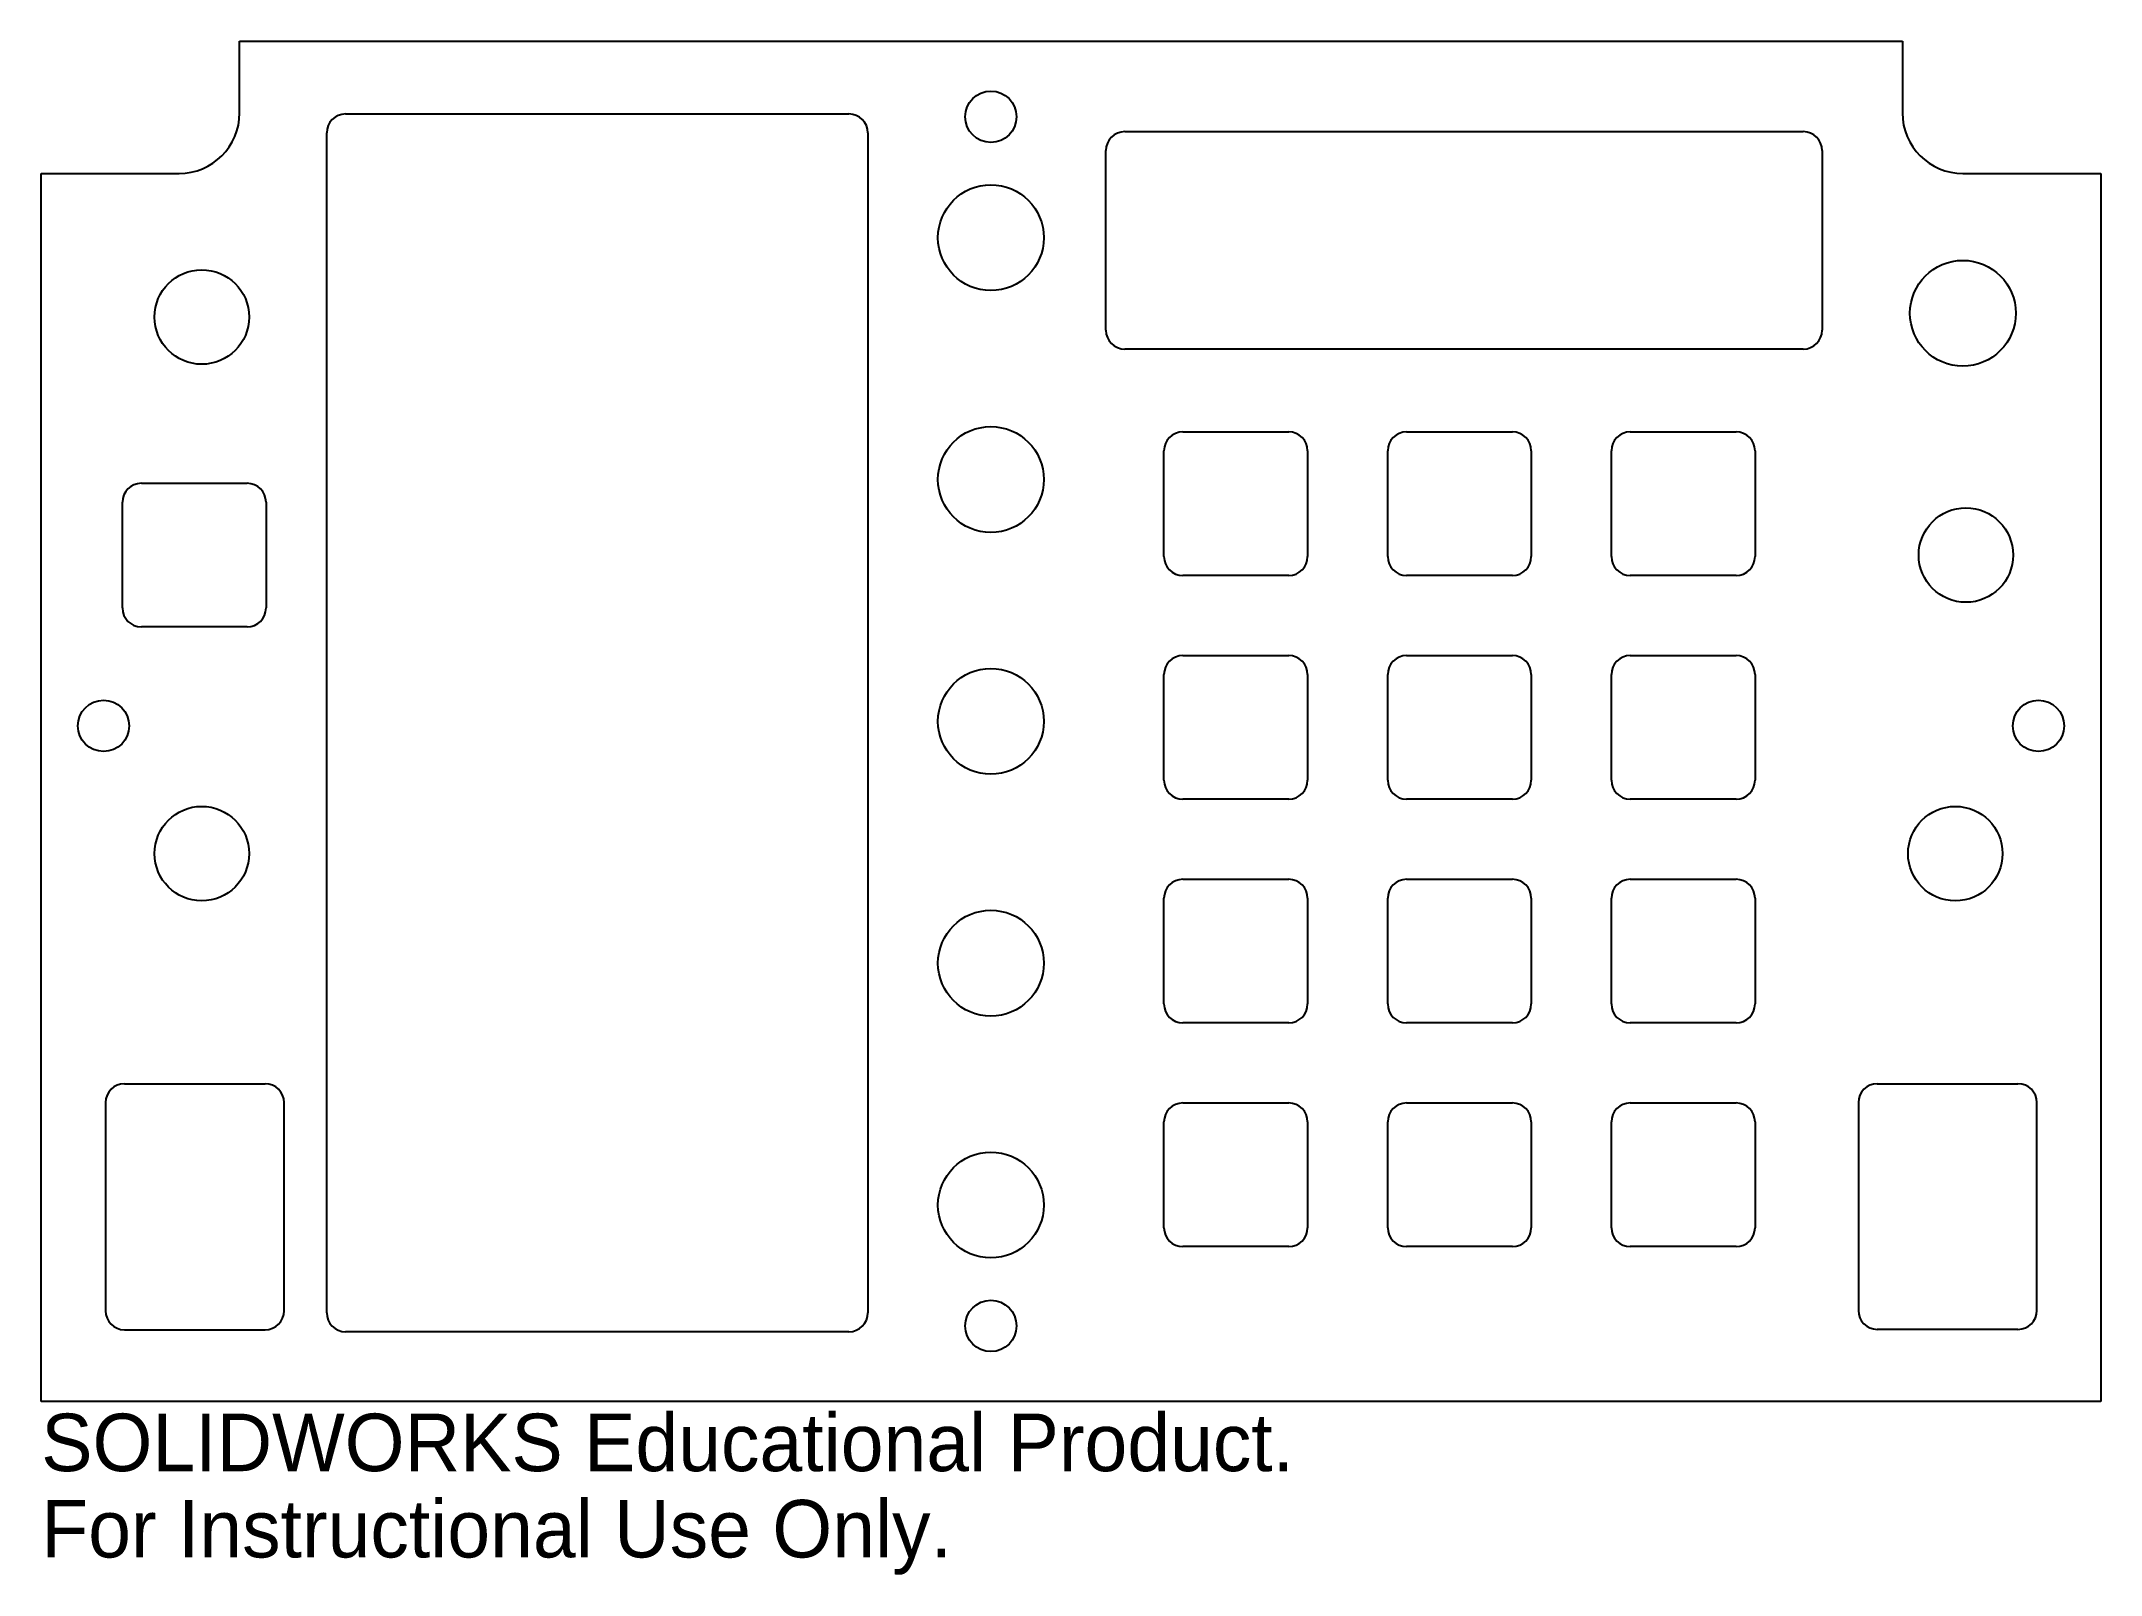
# Model space of a CAD drawing. Header units: inches. Extents: x -3.41 to 3.41, y 2.1 to 7.17.
import ezdxf

# ---------------------------------------------------------------- set-up
doc = ezdxf.new("R2010")
doc.units = ezdxf.units.IN
doc.header["$MEASUREMENT"] = 0
doc.styles.add('SLDTEXTSTYLE1', font='Arail.ttf')

msp = doc.modelspace()

# ---------------------------------------------------------------- linework, layer by layer
at = {"color": 1, "linetype": 'Continuous', "lineweight": 25}
for p, q in [((-2.75, 6.9369), (-2.75, 7.1744)), ((-2.75, 7.1744), (2.75, 7.1744)), ((2.75, 7.1744), (2.75, 6.9369)), ((-2.3993, 6.9336), (-0.7345, 6.9336)), ((-2.4618, 2.9677), (-2.4618, 6.8711)), ((-0.672, 6.8711), (-0.672, 2.9677)), ((0.1155, 6.2182), (0.1155, 6.8127)), ((0.178, 6.8752), (2.422, 6.8752)), ((2.4845, 6.8127), (2.4845, 6.2182)), ((-3.4062, 2.6744), (-3.4062, 6.7369)), ((-3.4062, 6.7369), (-2.95, 6.7369)), ((2.95, 6.7369), (3.4062, 6.7369)), ((3.4062, 6.7369), (3.4062, 2.6744)), ((2.422, 6.1557), (0.178, 6.1557)), ((0.37, 5.8819), (0.72, 5.8819)), ((1.11, 5.8819), (1.46, 5.8819)), ((1.85, 5.8819), (2.2, 5.8819)), ((0.3075, 5.4694), (0.3075, 5.8194)), ((0.7825, 5.8194), (0.7825, 5.4694)), ((1.0475, 5.4694), (1.0475, 5.8194)), ((1.5225, 5.8194), (1.5225, 5.4694)), ((1.7875, 5.4694), (1.7875, 5.8194)), ((2.2625, 5.8194), (2.2625, 5.4694)), ((-3.075, 5.7119), (-2.725, 5.7119)), ((-3.1375, 5.2994), (-3.1375, 5.6494)), ((-2.6625, 5.6494), (-2.6625, 5.2994)), ((0.72, 5.4069), (0.37, 5.4069)), ((1.46, 5.4069), (1.11, 5.4069)), ((2.2, 5.4069), (1.85, 5.4069)), ((-2.725, 5.2369), (-3.075, 5.2369)), ((0.37, 5.1419), (0.72, 5.1419)), ((1.11, 5.1419), (1.46, 5.1419)), ((1.85, 5.1419), (2.2, 5.1419)), ((0.3075, 4.7294), (0.3075, 5.0794)), ((0.7825, 5.0794), (0.7825, 4.7294)), ((1.0475, 4.7294), (1.0475, 5.0794)), ((1.5225, 5.0794), (1.5225, 4.7294)), ((1.7875, 4.7294), (1.7875, 5.0794)), ((2.2625, 5.0794), (2.2625, 4.7294)), ((0.72, 4.6669), (0.37, 4.6669)), ((1.46, 4.6669), (1.11, 4.6669)), ((2.2, 4.6669), (1.85, 4.6669)), ((0.37, 4.4019), (0.72, 4.4019)), ((1.11, 4.4019), (1.46, 4.4019)), ((1.85, 4.4019), (2.2, 4.4019)), ((0.3075, 3.9894), (0.3075, 4.3394)), ((0.7825, 4.3394), (0.7825, 3.9894)), ((1.0475, 3.9894), (1.0475, 4.3394)), ((1.5225, 4.3394), (1.5225, 3.9894)), ((1.7875, 3.9894), (1.7875, 4.3394)), ((2.2625, 4.3394), (2.2625, 3.9894)), ((0.72, 3.9269), (0.37, 3.9269)), ((1.46, 3.9269), (1.11, 3.9269)), ((2.2, 3.9269), (1.85, 3.9269)), ((-3.1309, 3.7257), (-2.6654, 3.7257)), ((2.6668, 3.7257), (3.1323, 3.7257)), ((-3.1934, 3.6632), (-3.1934, 2.9743)), ((-2.6029, 2.9743), (-2.6029, 3.6632)), ((0.37, 3.6619), (0.72, 3.6619)), ((1.11, 3.6619), (1.46, 3.6619)), ((1.85, 3.6619), (2.2, 3.6619)), ((2.6043, 3.6632), (2.6043, 2.9756)), ((3.1948, 2.9756), (3.1948, 3.6632)), ((0.3075, 3.2494), (0.3075, 3.5994)), ((0.7825, 3.5994), (0.7825, 3.2494)), ((1.0475, 3.2494), (1.0475, 3.5994)), ((1.5225, 3.5994), (1.5225, 3.2494)), ((1.7875, 3.2494), (1.7875, 3.5994)), ((2.2625, 3.5994), (2.2625, 3.2494)), ((0.72, 3.1869), (0.37, 3.1869)), ((1.46, 3.1869), (1.11, 3.1869)), ((2.2, 3.1869), (1.85, 3.1869)), ((-3.1309, 2.9118), (-2.6654, 2.9118)), ((-0.7345, 2.9052), (-2.3993, 2.9052)), ((3.1323, 2.9131), (2.6668, 2.9131)), ((3.4062, 2.6744), (-3.4062, 2.6744))]:
    msp.add_line(p, q, dxfattribs=at)
for centre, radius in [((-0.265, 6.9244), 0.0848), ((-0.265, 6.5244), 0.175), ((-2.875, 6.2619), 0.1563), ((2.95, 6.2744), 0.175), ((-0.265, 5.7244), 0.175), ((2.96, 5.4744), 0.1562), ((-0.265, 4.9244), 0.175), ((-3.2, 4.9094), 0.0848), ((3.2, 4.9094), 0.0848), ((-2.875, 4.4869), 0.1563), ((2.925, 4.4869), 0.1562), ((-0.265, 4.1244), 0.175), ((-0.265, 3.3244), 0.175), ((-0.265, 2.9244), 0.0848)]:
    msp.add_circle(centre, radius, dxfattribs=at)
for centre, radius, start, end in [((-2.95, 6.9369), 0.2, 270, 0), ((-2.3993, 6.8711), 0.0625, 90, 180), ((-0.7345, 6.8711), 0.0625, 0, 90), ((2.95, 6.9369), 0.2, 180, 270), ((0.178, 6.8127), 0.0625, 90, 180), ((2.422, 6.8127), 0.0625, 0, 90), ((0.178, 6.2182), 0.0625, 180, 270), ((2.422, 6.2182), 0.0625, 270, 0), ((0.37, 5.8194), 0.0625, 90, 180), ((0.72, 5.8194), 0.0625, 0, 90), ((1.11, 5.8194), 0.0625, 90, 180), ((1.46, 5.8194), 0.0625, 0, 90), ((1.85, 5.8194), 0.0625, 90, 180), ((2.2, 5.8194), 0.0625, 0, 90), ((-3.075, 5.6494), 0.0625, 90, 180), ((-2.725, 5.6494), 0.0625, 0, 90), ((0.37, 5.4694), 0.0625, 180, 270), ((0.72, 5.4694), 0.0625, 270, 0), ((1.11, 5.4694), 0.0625, 180, 270), ((1.46, 5.4694), 0.0625, 270, 0), ((1.85, 5.4694), 0.0625, 180, 270), ((2.2, 5.4694), 0.0625, 270, 0), ((-3.075, 5.2994), 0.0625, 180, 270), ((-2.725, 5.2994), 0.0625, 270, 0), ((0.37, 5.0794), 0.0625, 90, 180), ((0.72, 5.0794), 0.0625, 0, 90), ((1.11, 5.0794), 0.0625, 90, 180), ((1.46, 5.0794), 0.0625, 0, 90), ((1.85, 5.0794), 0.0625, 90, 180), ((2.2, 5.0794), 0.0625, 0, 90), ((0.37, 4.7294), 0.0625, 180, 270), ((0.72, 4.7294), 0.0625, 270, 0), ((1.11, 4.7294), 0.0625, 180, 270), ((1.46, 4.7294), 0.0625, 270, 0), ((1.85, 4.7294), 0.0625, 180, 270), ((2.2, 4.7294), 0.0625, 270, 0), ((0.37, 4.3394), 0.0625, 90, 180), ((0.72, 4.3394), 0.0625, 0, 90), ((1.11, 4.3394), 0.0625, 90, 180), ((1.46, 4.3394), 0.0625, 0, 90), ((1.85, 4.3394), 0.0625, 90, 180), ((2.2, 4.3394), 0.0625, 0, 90), ((0.37, 3.9894), 0.0625, 180, 270), ((0.72, 3.9894), 0.0625, 270, 0), ((1.11, 3.9894), 0.0625, 180, 270), ((1.46, 3.9894), 0.0625, 270, 0), ((1.85, 3.9894), 0.0625, 180, 270), ((2.2, 3.9894), 0.0625, 270, 0), ((-3.1309, 3.6632), 0.0625, 90, 180), ((-2.6654, 3.6632), 0.0625, 0, 90), ((2.6668, 3.6632), 0.0625, 90, 180), ((3.1323, 3.6632), 0.0625, 0, 90), ((0.37, 3.5994), 0.0625, 90, 180), ((0.72, 3.5994), 0.0625, 0, 90), ((1.11, 3.5994), 0.0625, 90, 180), ((1.46, 3.5994), 0.0625, 0, 90), ((1.85, 3.5994), 0.0625, 90, 180), ((2.2, 3.5994), 0.0625, 0, 90), ((0.37, 3.2494), 0.0625, 180, 270), ((0.72, 3.2494), 0.0625, 270, 0), ((1.11, 3.2494), 0.0625, 180, 270), ((1.46, 3.2494), 0.0625, 270, 0), ((1.85, 3.2494), 0.0625, 180, 270), ((2.2, 3.2494), 0.0625, 270, 0), ((-3.1309, 2.9743), 0.0625, 180, 270), ((-2.6654, 2.9743), 0.0625, 270, 0), ((-2.3993, 2.9677), 0.0625, 180, 270), ((-0.7345, 2.9677), 0.0625, 270, 0), ((2.6668, 2.9756), 0.0625, 180, 270), ((3.1323, 2.9756), 0.0625, 270, 0)]:
    msp.add_arc(centre, radius, start, end, dxfattribs=at)

# ---------------------------------------------------------------- texts
at = {"color": 7, "linetype": 'Continuous', "char_height": 0.1903, "attachment_point": 1, "style": 'SLDTEXTSTYLE1'}
for s, insert in [('SOLIDWORKS Educational Product.', (-3.4062, 2.6342)), ('For Instructional Use Only.', (-3.4062, 2.3488))]:
    msp.add_mtext(s, dxfattribs=dict(at, insert=insert))

doc.saveas('drawing.dxf')
